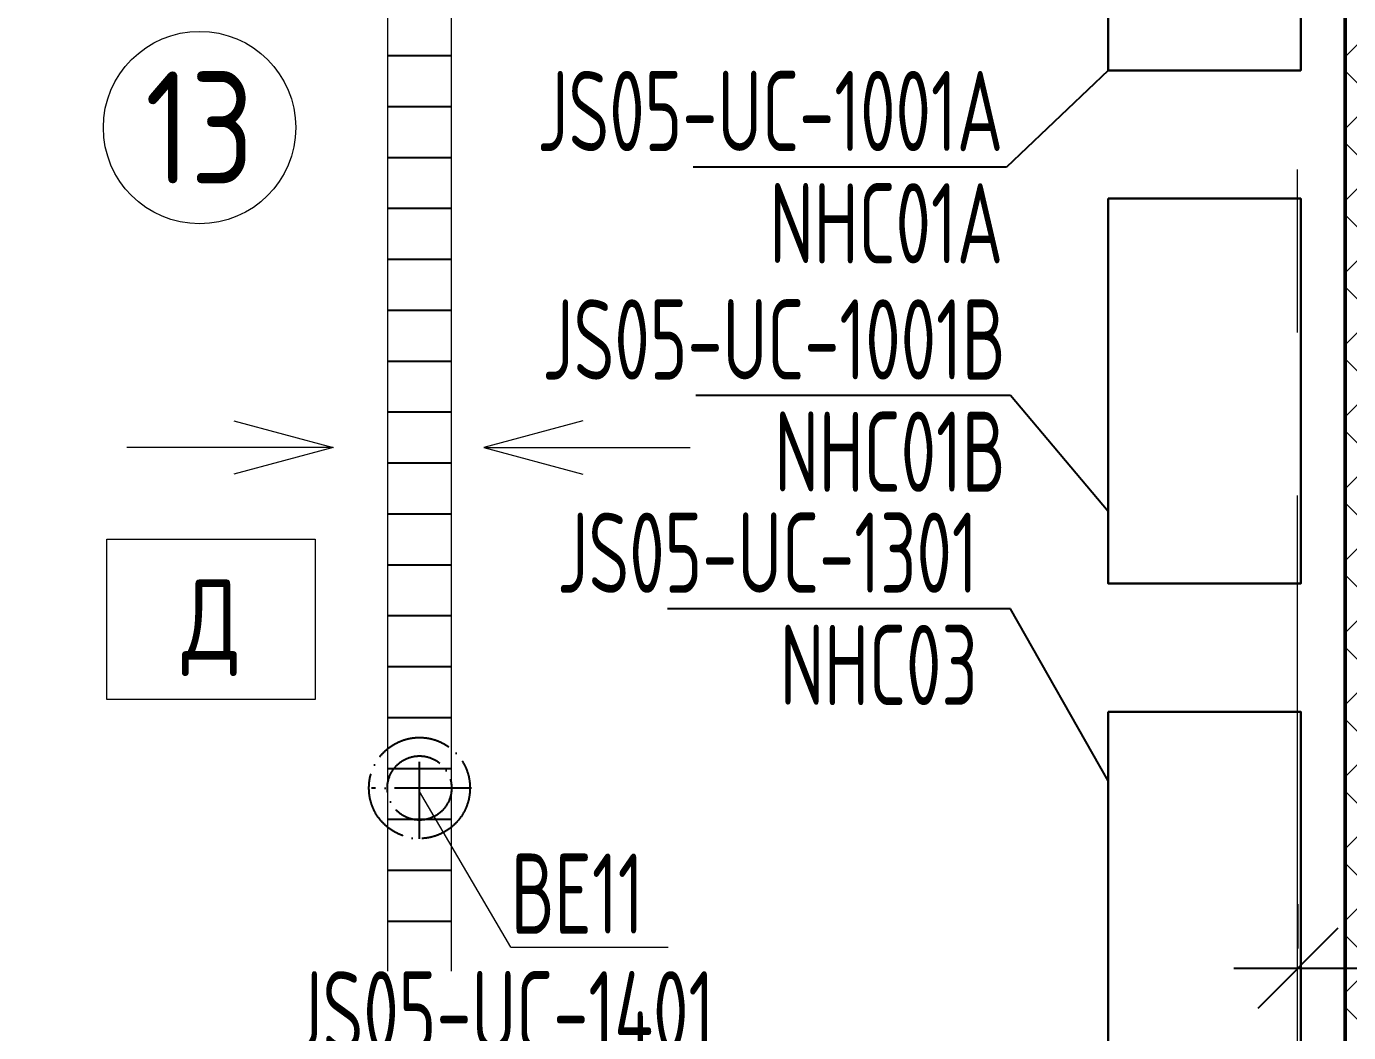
# Model space of a CAD drawing. Header units: millimetres. Extents: x -553547 to 230550, y -59438 to 214451.
# Drawn here: x 118363 to 122487, y -35343 to -32206 of the extents above; entities that cross this region are included whole.
import ezdxf
from ezdxf import colors
from ezdxf.entities.mleader import LeaderData, LeaderLine
from ezdxf.math import Vec2, Vec3

# ---------------------------------------------------------------- set-up
doc = ezdxf.new("R2010")
doc.units = ezdxf.units.MM
doc.linetypes.add('ACAD_ISO04W100', pattern=[30, 24, -3, 0, -3])
doc.linetypes.add('осевая', pattern=[50.8, 31.75, -6.35, 6.35, -6.35])
for name, color, linetype, lineweight in [('_Оси', 252, 'Continuous', 9), ('АР_Площади', 250, 'Continuous', 20), ('АР_Размеры', 7, 'Continuous', 20), ('АР_Стены и перегородки', 154, 'Continuous', 50), ('АР_Тонкие', 7, 'Continuous', 0), ('АР_Штриховка', 7, 'Continuous', 20), ('Вытяжка', 5, 'Continuous', 30), ('ОВ выноски вент. оборудование и клапаны', 7, 'Continuous', 15), ('ОВ текст', 7, 'Continuous', 15)]:
    doc.layers.add(name, color=color, linetype=linetype, lineweight=lineweight)
doc.layers.add('IZOLATOR', color=7, linetype='Continuous')
doc.layers.add('ОВ', color=7, linetype='Continuous', lineweight=15, true_color=0x000000)
doc.styles.add('GOST 2.304', font='cs_gost2304.shx', dxfattribs={"width": 0.8})
doc.styles.add('GOST type A', font='GOST2304A.ttf')
doc.styles.add('ГОСТ 2.304', font='CS_Gost2304.shx')
doc.dimstyles.new('СПДС', dxfattribs={"dimscale": 100, "dimtxt": 2.5, "dimasz": 2.5, "dimexe": 2, "dimexo": 0.625, "dimgap": 1, "dimtad": 1, "dimdec": 0, "dimtxsty": 'ГОСТ 2.304', "dimblk": 'OBLIQUE', "dimblk1": 'OBLIQUE', "dimblk2": 'OBLIQUE', "dimcen": 2.5, "dimdle": 2, "dimadec": 0, "dimazin": 2, "dimtfac": 0.75, "dimtdec": 4, "dimtmove": 1, "dimatfit": 3, "dimfxl": 1, "dimtfill": 1, "dimtolj": 1, "dimarcsym": 1})

# ---------------------------------------------------------------- blocks, each defined once
blk = doc.blocks.new('_Oblique')
at = {"color": 0, "linetype": 'ByBlock', "lineweight": -2}
blk.add_line((-0.5, -0.5), (0.5, 0.5), dxfattribs=at)
blk = doc.blocks.new('*D348')
at = {"layer": 'Defpoints', "color": 0, "lineweight": 30, "ltscale": 100, "transparency": 16777216}
for p in [(122328.5, -35142.7), (122328.5, -35142.7), (124343.1, -35142.7)]:
    blk.add_point(p, dxfattribs=at)
at = {"layer": 'ОВ текст', "color": 0, "lineweight": -2, "ltscale": 100, "transparency": 16777216}
for p, q in [((122328.5, -35080.2), (122328.5, -34942.7)), ((124543.1, -35142.7), (122128.5, -35142.7)), ((124343.1, -35205.2), (124343.1, -35342.7))]:
    blk.add_line(p, q, dxfattribs=at)
at = {"layer": 'ОВ текст', "color": 0, "lineweight": -2, "ltscale": 100, "transparency": 16777216, "xscale": 250, "yscale": 250, "zscale": 250, "rotation": 180}
blk.add_blockref('_Oblique', (122328.5, -35142.7), dxfattribs=at)
at = {"layer": 'ОВ текст', "color": 0, "lineweight": -2, "ltscale": 100, "transparency": 16777216, "xscale": 250, "yscale": 250, "zscale": 250}
blk.add_blockref('_Oblique', (124343.1, -35142.7), dxfattribs=at)
at = {"layer": 'ОВ текст', "color": 0, "lineweight": 15, "ltscale": 100, "transparency": 16777216, "insert": (123335.8, -34902.8), "char_height": 250, "attachment_point": 5, "style": 'ГОСТ 2.304', "bg_fill": 3, "box_fill_scale": 1.1, "bg_fill_color": 256, "bg_fill_true_color": 13158600, "bg_fill_transparency": 0}
blk.add_mtext('\\A1;2015', dxfattribs=at)
blk = doc.blocks.new('_None')
blk = doc.blocks.new('АР')
at = {"layer": 'IZOLATOR'}
h = blk.add_hatch(dxfattribs=at)
h.set_pattern_fill('ANSI31', color=252, scale=50, angle=315)
h.set_pattern_definition([(0, (552841.11, -184537.85), (4e-14, 158.75), [])])
h.paths.add_polyline_path([(673236.4, -245789.1), (673036.4, -245789.1), (673036.4, -250243.2), (673236.4, -250243.2)])
h.paths.add_polyline_path([(673236.4, -245243.2), (673036.4, -245243.2), (673036.4, -245789.1), (673236.4, -245789.1)])
at = {"layer": 'АР_Штриховка', "lineweight": 13}
h = blk.add_hatch(dxfattribs=at)
h.set_pattern_fill('ANSI37', color=252, scale=50)
h.set_pattern_definition([(45, (570905.98, -268391.23), (-112.2532, 112.2532), []), (135, (570905.98, -268391.23), (-112.2532, -112.2532), [])])
h.paths.add_polyline_path([(676143.9, -241809.1), (677348.9, -241809.1), (677348.9, -241689.1), (676143.9, -241689.1), (676143.9, -236593.9), (676023.9, -236593.9), (676023.9, -251984.1), (676143.9, -251984.1), (676143.9, -246889.1), (677348.9, -246889.1), (677348.9, -246769.1), (676143.9, -246769.1)])
at = {"layer": '_Оси', "color": 252, "linetype": 'осевая', "ltscale": 80}
blk.add_line((675873.9, -235927.5), (675873.9, -253997.2), dxfattribs=at)
blk.add_line((675873.9, -235927.5), (675873.9, -253997.2), dxfattribs=at)
at = {"layer": 'АР_Площади', "color": 252}
blk.add_circle((672450.5, -246972.5), 300, dxfattribs=at)
at = {"layer": 'АР_Стены и перегородки', "color": 252}
blk.add_line((676023.9, -240432.2), (676023.9, -251984.1), dxfattribs=at)
at = {"layer": 'АР_Тонкие', "color": 252}
for p, q in [((672557.8, -247887.3), (672866.9, -247970.2)), ((673646.2, -247887.3), (673337.1, -247970.2)), ((672866.9, -247970.2), (672223.2, -247970.2)), ((672866.9, -247970.2), (672557.8, -248053)), ((673337.1, -247970.2), (673980.8, -247970.2)), ((673337.1, -247970.2), (673646.2, -248053))]:
    blk.add_line(p, q, dxfattribs=at)
blk.add_lwpolyline([(673036.4, -250243.2), (673236.4, -250243.2), (673236.4, -245243.2), (673036.4, -245243.2)], close=True, dxfattribs=at)
at = {"layer": 'АР_Площади', "color": 252, "insert": (672450.5, -246972.5), "char_height": 350, "width": 908.93, "attachment_point": 5, "style": 'GOST type A'}
blk.add_mtext('13', dxfattribs=at)
at = {"layer": 'АР_Площади', "color": 252, "insert": (672486.1, -248531.8), "char_height": 250, "width": 400, "attachment_point": 5, "style": 'GOST type A', "bg_fill": 16, "box_fill_scale": 1.5, "bg_fill_color": 256, "bg_fill_transparency": 0}
blk.add_mtext('Д', dxfattribs=at)
at = {"color": 252}
ml = blk.add_multileader_mtext('Standard', dxfattribs=at)
ml.set_content('0,000', color=252, style='GOST type A')
ml.set_leader_properties(color=256)
ml.build(insert=Vec2(0, 0))
ml.multileader.update_dxf_attribs({"has_dogleg": 0, "has_text_frame": 1, "text_left_attachment_type": 7, "text_right_attachment_type": 6, "dogleg_length": 0, "arrow_head_size": 200})
ctx = ml.context
ctx.base_point, ctx.char_height, ctx.arrow_head_size, ctx.landing_gap_size, ctx.plane_origin = Vec3(649404.1, -245448.8), 250, 200, 50, Vec3(-514199.9, -248177.5)
ctx.left_attachment, ctx.right_attachment = 7, 6
notes = []
notes.append((ctx, [(0, (0, 0, 0), (0, 0), (1, 0), 1, [])]))
ctx.mtext.insert, ctx.mtext.flow_direction = Vec3(649454.1, -245161.3), 5
ml = blk.add_multileader_mtext('Standard', dxfattribs=at)
ml.set_content('0,000', color=252, style='GOST type A')
ml.set_leader_properties(color=256)
ml.build(insert=Vec2(0, 0))
ml.multileader.update_dxf_attribs({"has_dogleg": 0, "has_text_frame": 1, "text_left_attachment_type": 7, "text_right_attachment_type": 6, "dogleg_length": 0, "arrow_head_size": 200})
ctx = ml.context
ctx.base_point, ctx.char_height, ctx.arrow_head_size, ctx.landing_gap_size, ctx.plane_origin = Vec3(641715.8, -241787.5), 250, 200, 50, Vec3(-521888.2, -239063.6)
ctx.left_attachment, ctx.right_attachment = 7, 6
notes.append((ctx, [(0, (0, 0, 0), (0, 0), (1, 0), 1, [])]))
ctx.mtext.insert, ctx.mtext.flow_direction = Vec3(641765.8, -241500), 5
ml = blk.add_multileader_mtext('Standard', dxfattribs=at)
ml.set_content('0,000', color=252, style='GOST type A')
ml.set_leader_properties(color=256)
ml.build(insert=Vec2(0, 0))
ml.multileader.update_dxf_attribs({"has_dogleg": 0, "has_text_frame": 1, "text_left_attachment_type": 7, "text_right_attachment_type": 6, "dogleg_length": 0, "arrow_head_size": 200})
ctx = ml.context
ctx.base_point, ctx.char_height, ctx.arrow_head_size, ctx.landing_gap_size, ctx.plane_origin = Vec3(656104.7, -253706.8), 250, 200, 50, Vec3(-507499.3, -250982.9)
ctx.left_attachment, ctx.right_attachment = 7, 6
notes.append((ctx, [(0, (0, 0, 0), (0, 0), (1, 0), 1, [])]))
ctx.mtext.insert, ctx.mtext.flow_direction = Vec3(656154.7, -253419.3), 5
ml = blk.add_multileader_mtext('Standard', dxfattribs=at)
ml.set_content('0,000', color=252, style='GOST type A')
ml.set_leader_properties(color=256)
ml.build(insert=Vec2(0, 0))
ml.multileader.update_dxf_attribs({"has_dogleg": 0, "has_text_frame": 1, "text_left_attachment_type": 7, "text_right_attachment_type": 6, "dogleg_length": 0, "arrow_head_size": 200})
ctx = ml.context
ctx.base_point, ctx.char_height, ctx.arrow_head_size, ctx.landing_gap_size, ctx.plane_origin = Vec3(674120.3, -254449.4), 250, 200, 50, Vec3(-489483.8, -251725.5)
ctx.left_attachment, ctx.right_attachment = 7, 6
notes.append((ctx, [(0, (0, 0, 0), (0, 0), (1, 0), 1, [])]))
ctx.mtext.insert, ctx.mtext.flow_direction = Vec3(674170.3, -254161.9), 5
ml = blk.add_multileader_mtext('Standard', dxfattribs=at)
ml.set_content('0,000', color=252, style='GOST type A')
ml.set_leader_properties(color=256)
ml.build(insert=Vec2(0, 0))
ml.multileader.update_dxf_attribs({"has_dogleg": 0, "has_text_frame": 1, "text_left_attachment_type": 7, "text_right_attachment_type": 6, "dogleg_length": 0, "arrow_head_size": 200})
ctx = ml.context
ctx.base_point, ctx.char_height, ctx.arrow_head_size, ctx.landing_gap_size, ctx.plane_origin = Vec3(683757.5, -246454.6), 250, 200, 50, Vec3(-479846.5, -243730.6)
ctx.left_attachment, ctx.right_attachment = 7, 6
notes.append((ctx, [(0, (0, 0, 0), (0, 0), (1, 0), 1, [])]))
ctx.mtext.insert, ctx.mtext.flow_direction = Vec3(683807.5, -246167), 5
ml = blk.add_multileader_mtext('Standard', dxfattribs=at)
ml.set_content('+0,600', color=252, style='GOST type A')
ml.set_leader_properties(color=256)
ml.build(insert=Vec2(0, 0))
ml.multileader.update_dxf_attribs({"has_dogleg": 0, "has_text_frame": 1, "text_left_attachment_type": 7, "text_right_attachment_type": 6, "dogleg_length": 0, "arrow_head_size": 200})
ctx = ml.context
ctx.base_point, ctx.char_height, ctx.arrow_head_size, ctx.landing_gap_size, ctx.plane_origin = Vec3(651984.7, -241980.5), 250, 200, 50, Vec3(-511405.9, -240931)
ctx.left_attachment, ctx.right_attachment = 7, 6
notes.append((ctx, [(0, (0, 0, 0), (0, 0), (1, 0), 1, [])]))
ctx.mtext.insert, ctx.mtext.flow_direction = Vec3(652034.7, -241693), 5
ml = blk.add_multileader_mtext('Standard', dxfattribs=at)
ml.set_content('-0,100', color=252, style='GOST type A')
ml.set_leader_properties(color=256)
ml.build(insert=Vec2(0, 0))
ml.multileader.update_dxf_attribs({"has_dogleg": 0, "has_text_frame": 1, "text_left_attachment_type": 7, "text_right_attachment_type": 6, "dogleg_length": 0, "arrow_head_size": 200})
ctx = ml.context
ctx.base_point, ctx.char_height, ctx.arrow_head_size, ctx.landing_gap_size, ctx.plane_origin = Vec3(648501.3, -240196.6, 75705.6), 250, 200, 50, Vec3(-514889.3, -239147.1, 75705.6)
ctx.left_attachment, ctx.right_attachment = 7, 6
notes.append((ctx, [(0, (0, 0, 0), (0, 0), (1, 0), 1, [])]))
ctx.mtext.insert, ctx.mtext.flow_direction = Vec3(648551.3, -239909, 75705.6), 5
for ctx, leaders in notes:
    for number, flags, end, landing, length, lines in leaders:
        leader = LeaderData()
        leader.index, (leader.has_last_leader_line, leader.has_dogleg_vector, leader.attachment_direction) = number, flags
        leader.last_leader_point, leader.dogleg_vector, leader.dogleg_length = Vec3(end), Vec3(landing), length
        for number, points, colour, breaks in lines:
            line = LeaderLine()
            line.index, line.vertices, line.color, line.breaks = number, Vec3.list(points), colors.encode_raw_color(colour), breaks
            leader.lines.append(line)
        ctx.leaders.append(leader)

msp = doc.modelspace()

# ---------------------------------------------------------------- linework, layer by layer
at = {"layer": 'Вытяжка', "linetype": 'ACAD_ISO04W100', "lineweight": 25, "ltscale": 10}
for p, q in [((119589, -34738.278), (119589, -34443.2)), ((119751.504, -34580.292), (119439.416, -34580.292))]:
    msp.add_line(p, q, dxfattribs=at)
for radius in [157.5, 100]:
    msp.add_circle((119589, -34580.292), radius, dxfattribs=at)
at = {"layer": 'ОВ', "color": 0, "lineweight": 30, "ltscale": 100}
for points in [[(121737.318, -31142.8), (122337.318, -31142.8), (122337.318, -32342.8), (121737.318, -32342.8)], [(121737.318, -32742.8), (122337.318, -32742.8), (122337.318, -33942.8), (121737.318, -33942.8)]]:
    msp.add_lwpolyline(points, close=True, dxfattribs=at)
at = {"layer": 'ОВ текст', "linetype": 'Continuous'}
for q in [(119589, -34590.739), (120364.714, -35076.256)]:
    msp.add_line((119874.073, -35076.256), q, dxfattribs=at)

# ---------------------------------------------------------------- block references
at = {"layer": 'АР_Размеры', "color": 18, "true_color": 0x000000}
msp.add_blockref('АР', (-553547.366, 214451.275), dxfattribs=at)

# ---------------------------------------------------------------- texts
at = {"layer": 'ОВ текст', "linetype": 'Continuous', "insert": (119874.073, -34909.639), "char_height": 250, "width": 7852.99712, "attachment_point": 4, "line_spacing_factor": 0.84, "style": 'ГОСТ 2.304'}
msp.add_mtext('{\\W0.8;ВЕ11}', dxfattribs=at)

# ---------------------------------------------------------------- next in the draw order: dimensions: what is measured, and where the dimension line sits
at = {"layer": 'ОВ текст', "color": 7, "lineweight": 15, "ltscale": 100}
dim = msp.add_linear_dim(base=(122328.5, -35142.68), p1=(124343.108, -35142.68), p2=(122328.5, -35142.68), dimstyle='СПДС', dxfattribs=at)
dim.commit()
dim.dimension.update_dxf_attribs({"geometry": '*D348', "text_midpoint": (123335.804, -34902.82)})

# ---------------------------------------------------------------- next in the draw order: leaders
at = {"layer": 'ОВ выноски вент. оборудование и клапаны', "lineweight": 15}
ml = msp.add_multileader_mtext('Standard', dxfattribs=at)
ml.set_content('JS05-UC-1001A\\PNHC01A', color=256, style='GOST 2.304')
ml.set_leader_properties()
ml.set_arrow_properties(name='NONE')
ml.build(insert=Vec2(0, 0))
ml.multileader.update_dxf_attribs({"text_left_attachment_type": 6, "text_right_attachment_type": 6, "dogleg_length": 100, "arrow_head_size": 250})
ctx = ml.context
ctx.base_point, ctx.char_height, ctx.arrow_head_size, ctx.plane_origin = Vec3(119522.749, -32644.612), 250, 250, Vec3(116526.387, -32476.885)
ctx.left_attachment, ctx.right_attachment, ctx.text_align_type = 6, 6, 2
notes = []
notes.append((ctx, [(1, (1, 1, 0), (121420.214, -32644.612), (-1, 0), 8.465, [(0, [(121737.318, -32342.8)], 0, [])])]))
ctx.mtext.insert, ctx.mtext.width, ctx.mtext.alignment, ctx.mtext.line_spacing_factor, ctx.mtext.flow_direction = Vec3(121409.749, -32344.612), 957.7079, 3, 0.84, 5
ctx.mtext.has_bg_fill, ctx.mtext.bg_color, ctx.mtext.bg_scale_factor, ctx.mtext.bg_transparency, ctx.mtext.use_window_bg_color = 1, -1073741824, 1, 0, 1
for ctx, leaders in notes:
    for number, flags, end, landing, length, lines in leaders:
        leader = LeaderData()
        leader.index, (leader.has_last_leader_line, leader.has_dogleg_vector, leader.attachment_direction) = number, flags
        leader.last_leader_point, leader.dogleg_vector, leader.dogleg_length = Vec3(end), Vec3(landing), length
        for number, points, colour, breaks in lines:
            line = LeaderLine()
            line.index, line.vertices, line.color, line.breaks = number, Vec3.list(points), colors.encode_raw_color(colour), breaks
            leader.lines.append(line)
        ctx.leaders.append(leader)

# ---------------------------------------------------------------- next in the draw order: linework, layer by layer
at = {"layer": 'ОВ', "color": 0, "lineweight": 30, "ltscale": 100}
msp.add_lwpolyline([(121737.318, -34342.8), (122337.318, -34342.8), (122337.318, -35542.8), (121737.318, -35542.8)], close=True, dxfattribs=at)

# ---------------------------------------------------------------- next in the draw order: leaders
at = {"layer": 'ОВ выноски вент. оборудование и клапаны', "lineweight": 15}
ml = msp.add_multileader_mtext('Standard', dxfattribs=at)
ml.set_content('JS05-UC-1301\\PNHC03', color=256, style='GOST 2.304')
ml.set_leader_properties()
ml.set_arrow_properties(name='NONE')
ml.build(insert=Vec2(0, 0))
ml.multileader.update_dxf_attribs({"text_left_attachment_type": 6, "text_right_attachment_type": 6, "dogleg_length": 100, "arrow_head_size": 250})
ctx = ml.context
ctx.base_point, ctx.char_height, ctx.arrow_head_size, ctx.plane_origin = Vec3(119638.101, -34021.719), 250, 250, Vec3(116526.387, -33290.437)
ctx.left_attachment, ctx.right_attachment, ctx.text_align_type = 6, 6, 2
notes = []
notes.append((ctx, [(1, (1, 1, 0), (121432.101, -34021.719), (-1, 0), 100, [(0, [(121737.318, -34557.604)], 0, [])])]))
ctx.mtext.insert, ctx.mtext.width, ctx.mtext.alignment, ctx.mtext.line_spacing_factor, ctx.mtext.flow_direction = Vec3(121330.101, -33721.719), 957.7079, 3, 0.84, 5
ctx.mtext.has_bg_fill, ctx.mtext.bg_color, ctx.mtext.bg_scale_factor, ctx.mtext.bg_transparency, ctx.mtext.use_window_bg_color = 1, -1073741824, 1, 0, 1
ml = msp.add_multileader_mtext('Standard', dxfattribs=at)
ml.set_content('JS05-UC-1401\\PNHC04', color=256, style='GOST 2.304')
ml.set_leader_properties()
ml.set_arrow_properties(name='NONE')
ml.build(insert=Vec2(0, 0))
ml.multileader.update_dxf_attribs({"text_left_attachment_type": 6, "text_right_attachment_type": 6, "dogleg_length": 100, "arrow_head_size": 250})
ctx = ml.context
ctx.base_point, ctx.char_height, ctx.arrow_head_size, ctx.plane_origin = Vec3(118801.603, -35451.426), 250, 250, Vec3(109377.593, -35715.325)
ctx.left_attachment, ctx.right_attachment, ctx.text_align_type = 6, 6, 2
notes.append((ctx, [(1, (1, 1, 0), (120523.198, -35451.426), (-1, 0), 12.594, [(2, [(121737.318, -36398.037)], 0, [])])]))
ctx.mtext.insert, ctx.mtext.width, ctx.mtext.alignment, ctx.mtext.line_spacing_factor, ctx.mtext.flow_direction = Vec3(120508.603, -35151.426), 1214.30091, 3, 0.84, 5
ctx.mtext.has_bg_fill, ctx.mtext.bg_color, ctx.mtext.bg_scale_factor, ctx.mtext.bg_transparency, ctx.mtext.use_window_bg_color = 1, -1073741824, 1, 0, 1
for ctx, leaders in notes:
    for number, flags, end, landing, length, lines in leaders:
        leader = LeaderData()
        leader.index, (leader.has_last_leader_line, leader.has_dogleg_vector, leader.attachment_direction) = number, flags
        leader.last_leader_point, leader.dogleg_vector, leader.dogleg_length = Vec3(end), Vec3(landing), length
        for number, points, colour, breaks in lines:
            line = LeaderLine()
            line.index, line.vertices, line.color, line.breaks = number, Vec3.list(points), colors.encode_raw_color(colour), breaks
            leader.lines.append(line)
        ctx.leaders.append(leader)

# ---------------------------------------------------------------- next in the draw order: leaders
ml = msp.add_multileader_mtext('Standard', dxfattribs=at)
ml.set_content('JS05-UC-1001B\\PNHC01B', color=256, style='GOST 2.304')
ml.set_leader_properties()
ml.set_arrow_properties(name='NONE')
ml.build(insert=Vec2(0, 0))
ml.multileader.update_dxf_attribs({"text_left_attachment_type": 6, "text_right_attachment_type": 6, "dogleg_length": 100, "arrow_head_size": 250})
ctx = ml.context
ctx.base_point, ctx.char_height, ctx.arrow_head_size, ctx.plane_origin = Vec3(119561.214, -33356.813), 250, 250, Vec3(116526.387, -32857.258)
ctx.left_attachment, ctx.right_attachment, ctx.text_align_type = 6, 6, 2
notes = []
notes.append((ctx, [(1, (1, 1, 0), (121432.101, -33356.813), (-1, 0), 11.887, [(0, [(121737.318, -33717.724)], 0, [])])]))
ctx.mtext.insert, ctx.mtext.width, ctx.mtext.alignment, ctx.mtext.line_spacing_factor, ctx.mtext.flow_direction = Vec3(121418.214, -33056.813), 957.7079, 3, 0.84, 5
ctx.mtext.has_bg_fill, ctx.mtext.bg_color, ctx.mtext.bg_scale_factor, ctx.mtext.bg_transparency, ctx.mtext.use_window_bg_color = 1, -1073741824, 1, 0, 1
for ctx, leaders in notes:
    for number, flags, end, landing, length, lines in leaders:
        leader = LeaderData()
        leader.index, (leader.has_last_leader_line, leader.has_dogleg_vector, leader.attachment_direction) = number, flags
        leader.last_leader_point, leader.dogleg_vector, leader.dogleg_length = Vec3(end), Vec3(landing), length
        for number, points, colour, breaks in lines:
            line = LeaderLine()
            line.index, line.vertices, line.color, line.breaks = number, Vec3.list(points), colors.encode_raw_color(colour), breaks
            leader.lines.append(line)
        ctx.leaders.append(leader)

# ---------------------------------------------------------------- next in the draw order: block references
at = {"layer": 'АР_Размеры', "color": 18, "true_color": 0x000000}
msp.add_blockref('АР', (-485509.064, 206951.83), dxfattribs=at)

doc.saveas('drawing.dxf')
